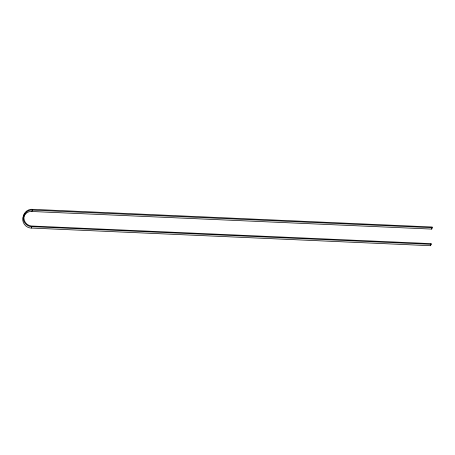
<?xml version="1.0" encoding="UTF-8"?>
<svg xmlns="http://www.w3.org/2000/svg" width="455" height="455" viewBox="0 0 455 455"><rect width="100%" height="100%" fill="white"/><g stroke="black" fill="none" stroke-linecap="round" stroke-linejoin="round"><path stroke-width="0.68" d="M24.82 213.657A8.941 8.736 19 0 0 30.064 227.995L430.561 245.717L431.061 243.641L31.219 225.999A8.213 8.025 19 0 1 30.866 210.045L432.227 227.71L432.25 227.017L31.361 209.283A8.941 8.736 19 0 0 30.542 226.613L431.039 244.335L431.061 243.641M24.001 216.375A8.213 8.025 19 0 1 30.388 211.433L431.75 229.093L431.772 228.399M31.884 211.421L32.362 210.034M31.361 228.074L31.839 226.692M431.75 229.093L432.227 227.71M430.561 245.717L431.039 244.335"/></g></svg>
